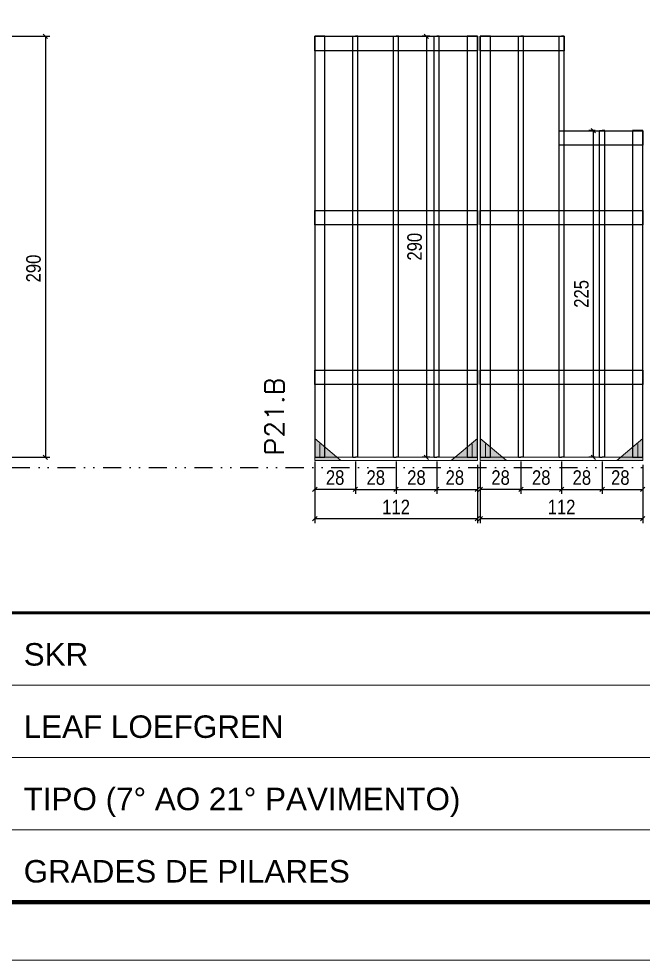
# Model space of a CAD drawing. Extents: x 14400 to 27878, y -21631 to 6985.
# Drawn here: x 15109 to 15539, y 192 to 840 of the extents above; entities that cross this region are included whole.
import ezdxf

# ---------------------------------------------------------------- set-up
doc = ezdxf.new("R2010")
doc.units = 0
for name, pattern in [('CONTINUO', [0]), ('DASHED', [0.75, 0.5, -0.25]), ('DIVIDE2', [0.625, 0.25, -0.125, 0, -0.125, 0, -0.125]), ('HIDDEN', [0.375, 0.25, -0.125])]:
    doc.linetypes.add(name, pattern=pattern)
for name, color, linetype in [('COTA', 241, 'Continuous'), ('Nível', 160, 'Continuous'), ('SARR_2.2x10', 60, 'Continuous'), ('SARR_3.5x7', 81, 'Continuous'), ('SARR_7x7', 40, 'Continuous')]:
    doc.layers.add(name, color=color, linetype=linetype)
for name, color, linetype, lineweight in [('Folhas', 255, 'Continuous', 9), ('Madeira', 126, 'Continuous', 18), ('Sarr 2.2x7', 40, 'Continuous', 9), ('SARRAFO DE PRESSAO', 251, 'DASHED', 9), ('Texto Seção', 7, 'Continuous', 15)]:
    doc.layers.add(name, color=color, linetype=linetype, lineweight=lineweight)
doc.styles.add('ARIAL', font='arial.ttf')
doc.styles.add('COTA TECNICA', font='techl___.ttf', dxfattribs={"height": 10})
doc.styles.add('REGUA-120', font='ROMANS.shx', dxfattribs={"height": 15})
doc.dimstyles.new('PAINEL', dxfattribs={"dimtxt": 10, "dimasz": 3, "dimexe": 3, "dimexo": 3, "dimgap": 3, "dimtad": 1, "dimdec": 1, "dimzin": 12, "dimdsep": 46, "dimtxsty": 'COTA TECNICA', "dimblk1": 'OBLIQUE', "dimblk2": 'OBLIQUE', "dimsah": 1, "dimcen": 0.9, "dimclrd": 4, "dimclre": 4, "dimclrt": 240, "dimadec": 1, "dimazin": 3, "dimtfac": 1, "dimtdec": 1, "dimtmove": 0, "dimatfit": 3, "dimfxl": 1, "dimtolj": 1, "dimtzin": 12, "dimarcsym": 0})

# ---------------------------------------------------------------- blocks, each defined once
blk = doc.blocks.new('9999999999')
at = {"color": 30, "linetype": 'CONTINUO'}
for p, q in [((98564.56, 34379.64), (99583.98, 34379.64)), ((98564.56, 34329.83), (99487.98, 34329.83)), ((98564.56, 34280.02), (99487.98, 34280.02))]:
    blk.add_line(p, q, dxfattribs=at)
at = {"color": 30, "linetype": 'CONTINUO', "const_width": 2}
blk.add_lwpolyline([(99583.98, 34230.21), (99583.98, 34414.45, 0.414214), (99568.98, 34429.45), (98228.98, 34429.45, 0.414214), (98213.98, 34414.45), (98213.98, 34245.21, 0.414214), (98228.98, 34230.21), (99583.98, 34230.21)], format="xyb", dxfattribs=at)
at = {"layer": 'Folhas'}
blk.add_lwpolyline([(98138.98, 34190.21), (99623.98, 34190.21), (99623.98, 35240.21), (98138.98, 35240.21)], close=True, dxfattribs=at)
at = {"layer": 'Folhas', "color": 30, "const_width": 3}
blk.add_lwpolyline([(98213.98, 34230.21), (99583.98, 34230.21), (99583.98, 35200.21), (98213.98, 35200.21)], close=True, dxfattribs=at)
at = {"color": 7, "linetype": 'Continuous', "ltscale": 5, "style": 'ARIAL'}
for s, height, p in [('SKR', 15.483, (98837.68, 34393.13)), ('LEAF LOEFGREN', 15.4829, (98837.68, 34343.32)), ('TIPO (7° AO 21° PAVIMENTO)', 15.4829, (98837.68, 34293.51)), ('GRADES DE PILARES', 15.4829, (98837.68, 34243.7))]:
    blk.add_text(s, height=height, dxfattribs=at).set_placement(p)
blk = doc.blocks.new('_Oblique')
at = {"color": 0, "linetype": 'ByBlock', "lineweight": -2}
blk.add_line((-0.5, -0.5), (0.5, 0.5), dxfattribs=at)
blk = doc.blocks.new('*D6675')
at = {"layer": 'COTA', "color": 4, "lineweight": -2, "transparency": 16777216}
for p, q in [((15082.27, 828.3), (15130.1, 828.3)), ((15127.1, 828.3), (15127.1, 538.33)), ((15082.26, 538.33), (15130.1, 538.33))]:
    blk.add_line(p, q, dxfattribs=at)
at = {"layer": 'Defpoints', "color": 0, "transparency": 16777216}
for p in [(15079.27, 828.3), (15079.26, 538.33), (15127.1, 538.33)]:
    blk.add_point(p, dxfattribs=at)
at = {"layer": 'COTA', "color": 4, "lineweight": -2, "transparency": 16777216, "xscale": 3, "yscale": 3, "zscale": 3}
for p, rotation in [((15127.1, 828.3), 90), ((15127.1, 538.33), 270)]:
    blk.add_blockref('_Oblique', p, dxfattribs=dict(at, rotation=rotation))
at = {"layer": 'COTA', "color": 240, "transparency": 16777216, "insert": (15118.97, 668.3), "char_height": 10, "attachment_point": 5, "rotation": 90, "style": 'COTA TECNICA'}
blk.add_mtext('\\A1;290', dxfattribs=at)
blk = doc.blocks.new('*D6676')
at = {"layer": 'COTA', "color": 4, "lineweight": -2, "transparency": 16777216}
for p, q in [((15426.77, 520.13), (15426.77, 492.96)), ((15538.77, 520.13), (15538.77, 492.96)), ((15538.77, 495.96), (15426.77, 495.96))]:
    blk.add_line(p, q, dxfattribs=at)
at = {"layer": 'Defpoints', "color": 0, "transparency": 16777216}
for p in [(15426.77, 523.13), (15538.77, 523.13), (15426.77, 495.96)]:
    blk.add_point(p, dxfattribs=at)
at = {"layer": 'COTA', "color": 4, "lineweight": -2, "transparency": 16777216, "xscale": 3, "yscale": 3, "zscale": 3, "rotation": 180}
blk.add_blockref('_Oblique', (15426.77, 495.96), dxfattribs=at)
at = {"layer": 'COTA', "color": 4, "lineweight": -2, "transparency": 16777216, "xscale": 3, "yscale": 3, "zscale": 3}
blk.add_blockref('_Oblique', (15538.77, 495.96), dxfattribs=at)
at = {"layer": 'COTA', "color": 240, "transparency": 16777216, "insert": (15482.77, 504.02), "char_height": 10, "attachment_point": 5, "style": 'COTA TECNICA'}
blk.add_mtext('\\A1;112', dxfattribs=at)
blk = doc.blocks.new('*D6677')
at = {"layer": 'COTA', "color": 4, "lineweight": -2, "transparency": 16777216}
for p, q in [((15426.77, 535.33), (15426.77, 513.13)), ((15454.77, 535.33), (15454.77, 513.13)), ((15454.77, 516.13), (15426.77, 516.13))]:
    blk.add_line(p, q, dxfattribs=at)
at = {"layer": 'Defpoints', "color": 0, "transparency": 16777216}
for p in [(15426.77, 538.33), (15454.77, 538.33), (15426.77, 516.13)]:
    blk.add_point(p, dxfattribs=at)
at = {"layer": 'COTA', "color": 4, "lineweight": -2, "transparency": 16777216, "xscale": 3, "yscale": 3, "zscale": 3, "rotation": 180}
blk.add_blockref('_Oblique', (15426.77, 516.13), dxfattribs=at)
at = {"layer": 'COTA', "color": 4, "lineweight": -2, "transparency": 16777216, "xscale": 3, "yscale": 3, "zscale": 3}
blk.add_blockref('_Oblique', (15454.77, 516.13), dxfattribs=at)
at = {"layer": 'COTA', "color": 240, "transparency": 16777216, "insert": (15440.77, 524.23), "char_height": 10, "attachment_point": 5, "style": 'COTA TECNICA'}
blk.add_mtext('\\A1;28', dxfattribs=at)
blk = doc.blocks.new('*D6678')
at = {"layer": 'COTA', "color": 4, "lineweight": -2, "transparency": 16777216}
for p, q in [((15510.77, 535.33), (15510.77, 513.13)), ((15538.77, 533.13), (15538.77, 513.13)), ((15510.77, 516.13), (15538.77, 516.13))]:
    blk.add_line(p, q, dxfattribs=at)
at = {"layer": 'Defpoints', "color": 0, "transparency": 16777216}
for p in [(15510.77, 538.33), (15538.77, 536.13), (15538.77, 516.13)]:
    blk.add_point(p, dxfattribs=at)
at = {"layer": 'COTA', "color": 4, "lineweight": -2, "transparency": 16777216, "xscale": 3, "yscale": 3, "zscale": 3, "rotation": 180}
blk.add_blockref('_Oblique', (15510.77, 516.13), dxfattribs=at)
at = {"layer": 'COTA', "color": 4, "lineweight": -2, "transparency": 16777216, "xscale": 3, "yscale": 3, "zscale": 3}
blk.add_blockref('_Oblique', (15538.77, 516.13), dxfattribs=at)
at = {"layer": 'COTA', "color": 240, "transparency": 16777216, "insert": (15523.27, 524.23), "char_height": 10, "attachment_point": 5, "style": 'COTA TECNICA'}
blk.add_mtext('\\A1;28', dxfattribs=at)
blk = doc.blocks.new('*D6679')
at = {"layer": 'COTA', "color": 4, "lineweight": -2, "transparency": 16777216}
for p, q in [((15454.77, 535.33), (15454.77, 513.13)), ((15482.77, 535.33), (15482.77, 513.13)), ((15454.77, 516.13), (15482.77, 516.13))]:
    blk.add_line(p, q, dxfattribs=at)
at = {"layer": 'Defpoints', "color": 0, "transparency": 16777216}
for p in [(15454.77, 538.33), (15482.77, 538.33), (15482.77, 516.13)]:
    blk.add_point(p, dxfattribs=at)
at = {"layer": 'COTA', "color": 4, "lineweight": -2, "transparency": 16777216, "xscale": 3, "yscale": 3, "zscale": 3, "rotation": 180}
blk.add_blockref('_Oblique', (15454.77, 516.13), dxfattribs=at)
at = {"layer": 'COTA', "color": 4, "lineweight": -2, "transparency": 16777216, "xscale": 3, "yscale": 3, "zscale": 3}
blk.add_blockref('_Oblique', (15482.77, 516.13), dxfattribs=at)
at = {"layer": 'COTA', "color": 240, "transparency": 16777216, "insert": (15468.77, 524.23), "char_height": 10, "attachment_point": 5, "style": 'COTA TECNICA'}
blk.add_mtext('\\A1;28', dxfattribs=at)
blk = doc.blocks.new('*D6680')
at = {"layer": 'COTA', "color": 4, "lineweight": -2, "transparency": 16777216}
for p, q in [((15482.77, 535.33), (15482.77, 513.13)), ((15510.77, 535.33), (15510.77, 513.13)), ((15482.77, 516.13), (15510.77, 516.13))]:
    blk.add_line(p, q, dxfattribs=at)
at = {"layer": 'Defpoints', "color": 0, "transparency": 16777216}
for p in [(15482.77, 538.33), (15510.77, 538.33), (15510.77, 516.13)]:
    blk.add_point(p, dxfattribs=at)
at = {"layer": 'COTA', "color": 4, "lineweight": -2, "transparency": 16777216, "xscale": 3, "yscale": 3, "zscale": 3, "rotation": 180}
blk.add_blockref('_Oblique', (15482.77, 516.13), dxfattribs=at)
at = {"layer": 'COTA', "color": 4, "lineweight": -2, "transparency": 16777216, "xscale": 3, "yscale": 3, "zscale": 3}
blk.add_blockref('_Oblique', (15510.77, 516.13), dxfattribs=at)
at = {"layer": 'COTA', "color": 240, "transparency": 16777216, "insert": (15496.77, 524.23), "char_height": 10, "attachment_point": 5, "style": 'COTA TECNICA'}
blk.add_mtext('\\A1;28', dxfattribs=at)
blk = doc.blocks.new('*D6681')
at = {"layer": 'COTA', "color": 4, "lineweight": -2, "transparency": 16777216}
for p, q in [((15312.77, 520.13), (15312.77, 492.96)), ((15424.77, 520.13), (15424.77, 492.96)), ((15424.77, 495.96), (15312.77, 495.96))]:
    blk.add_line(p, q, dxfattribs=at)
at = {"layer": 'Defpoints', "color": 0, "transparency": 16777216}
for p in [(15312.77, 523.13), (15424.77, 523.13), (15312.77, 495.96)]:
    blk.add_point(p, dxfattribs=at)
at = {"layer": 'COTA', "color": 4, "lineweight": -2, "transparency": 16777216, "xscale": 3, "yscale": 3, "zscale": 3, "rotation": 180}
blk.add_blockref('_Oblique', (15312.77, 495.96), dxfattribs=at)
at = {"layer": 'COTA', "color": 4, "lineweight": -2, "transparency": 16777216, "xscale": 3, "yscale": 3, "zscale": 3}
blk.add_blockref('_Oblique', (15424.77, 495.96), dxfattribs=at)
at = {"layer": 'COTA', "color": 240, "transparency": 16777216, "insert": (15368.77, 504.02), "char_height": 10, "attachment_point": 5, "style": 'COTA TECNICA'}
blk.add_mtext('\\A1;112', dxfattribs=at)
blk = doc.blocks.new('*D6682')
at = {"layer": 'COTA', "color": 4, "lineweight": -2, "transparency": 16777216}
for p, q in [((15312.77, 535.33), (15312.77, 513.13)), ((15340.77, 535.33), (15340.77, 513.13)), ((15340.77, 516.13), (15312.77, 516.13))]:
    blk.add_line(p, q, dxfattribs=at)
at = {"layer": 'Defpoints', "color": 0, "transparency": 16777216}
for p in [(15312.77, 538.33), (15340.77, 538.33), (15312.77, 516.13)]:
    blk.add_point(p, dxfattribs=at)
at = {"layer": 'COTA', "color": 4, "lineweight": -2, "transparency": 16777216, "xscale": 3, "yscale": 3, "zscale": 3, "rotation": 180}
blk.add_blockref('_Oblique', (15312.77, 516.13), dxfattribs=at)
at = {"layer": 'COTA', "color": 4, "lineweight": -2, "transparency": 16777216, "xscale": 3, "yscale": 3, "zscale": 3}
blk.add_blockref('_Oblique', (15340.77, 516.13), dxfattribs=at)
at = {"layer": 'COTA', "color": 240, "transparency": 16777216, "insert": (15326.77, 524.23), "char_height": 10, "attachment_point": 5, "style": 'COTA TECNICA'}
blk.add_mtext('\\A1;28', dxfattribs=at)
blk = doc.blocks.new('*D6683')
at = {"layer": 'COTA', "color": 4, "lineweight": -2, "transparency": 16777216}
for p, q in [((15396.77, 535.33), (15396.77, 513.13)), ((15424.77, 533.13), (15424.77, 513.13)), ((15396.77, 516.13), (15424.77, 516.13))]:
    blk.add_line(p, q, dxfattribs=at)
at = {"layer": 'Defpoints', "color": 0, "transparency": 16777216}
for p in [(15396.77, 538.33), (15424.77, 536.13), (15424.77, 516.13)]:
    blk.add_point(p, dxfattribs=at)
at = {"layer": 'COTA', "color": 4, "lineweight": -2, "transparency": 16777216, "xscale": 3, "yscale": 3, "zscale": 3, "rotation": 180}
blk.add_blockref('_Oblique', (15396.77, 516.13), dxfattribs=at)
at = {"layer": 'COTA', "color": 4, "lineweight": -2, "transparency": 16777216, "xscale": 3, "yscale": 3, "zscale": 3}
blk.add_blockref('_Oblique', (15424.77, 516.13), dxfattribs=at)
at = {"layer": 'COTA', "color": 240, "transparency": 16777216, "insert": (15409.27, 524.23), "char_height": 10, "attachment_point": 5, "style": 'COTA TECNICA'}
blk.add_mtext('\\A1;28', dxfattribs=at)
blk = doc.blocks.new('*D6684')
at = {"layer": 'COTA', "color": 4, "lineweight": -2, "transparency": 16777216}
for p, q in [((15340.77, 535.33), (15340.77, 513.13)), ((15368.77, 535.33), (15368.77, 513.13)), ((15340.77, 516.13), (15368.77, 516.13))]:
    blk.add_line(p, q, dxfattribs=at)
at = {"layer": 'Defpoints', "color": 0, "transparency": 16777216}
for p in [(15340.77, 538.33), (15368.77, 538.33), (15368.77, 516.13)]:
    blk.add_point(p, dxfattribs=at)
at = {"layer": 'COTA', "color": 4, "lineweight": -2, "transparency": 16777216, "xscale": 3, "yscale": 3, "zscale": 3, "rotation": 180}
blk.add_blockref('_Oblique', (15340.77, 516.13), dxfattribs=at)
at = {"layer": 'COTA', "color": 4, "lineweight": -2, "transparency": 16777216, "xscale": 3, "yscale": 3, "zscale": 3}
blk.add_blockref('_Oblique', (15368.77, 516.13), dxfattribs=at)
at = {"layer": 'COTA', "color": 240, "transparency": 16777216, "insert": (15354.77, 524.23), "char_height": 10, "attachment_point": 5, "style": 'COTA TECNICA'}
blk.add_mtext('\\A1;28', dxfattribs=at)
blk = doc.blocks.new('*D6685')
at = {"layer": 'COTA', "color": 4, "lineweight": -2, "transparency": 16777216}
for p, q in [((15368.77, 535.33), (15368.77, 513.13)), ((15396.77, 535.33), (15396.77, 513.13)), ((15368.77, 516.13), (15396.77, 516.13))]:
    blk.add_line(p, q, dxfattribs=at)
at = {"layer": 'Defpoints', "color": 0, "transparency": 16777216}
for p in [(15368.77, 538.33), (15396.77, 538.33), (15396.77, 516.13)]:
    blk.add_point(p, dxfattribs=at)
at = {"layer": 'COTA', "color": 4, "lineweight": -2, "transparency": 16777216, "xscale": 3, "yscale": 3, "zscale": 3, "rotation": 180}
blk.add_blockref('_Oblique', (15368.77, 516.13), dxfattribs=at)
at = {"layer": 'COTA', "color": 4, "lineweight": -2, "transparency": 16777216, "xscale": 3, "yscale": 3, "zscale": 3}
blk.add_blockref('_Oblique', (15396.77, 516.13), dxfattribs=at)
at = {"layer": 'COTA', "color": 240, "transparency": 16777216, "insert": (15382.77, 524.23), "char_height": 10, "attachment_point": 5, "style": 'COTA TECNICA'}
blk.add_mtext('\\A1;28', dxfattribs=at)
blk = doc.blocks.new('*D6659')
at = {"layer": 'COTA', "color": 4, "lineweight": -2, "transparency": 16777216}
for p, q in [((15392.02, 828.3), (15386.69, 828.3)), ((15389.69, 828.3), (15389.69, 538.33)), ((15392.02, 538.33), (15386.69, 538.33))]:
    blk.add_line(p, q, dxfattribs=at)
at = {"layer": 'Defpoints', "color": 0, "transparency": 16777216}
for p in [(15395.02, 828.3), (15389.69, 538.33), (15395.02, 538.33)]:
    blk.add_point(p, dxfattribs=at)
at = {"layer": 'COTA', "color": 4, "lineweight": -2, "transparency": 16777216, "xscale": 3, "yscale": 3, "zscale": 3}
for p, rotation in [((15389.69, 828.3), 90), ((15389.69, 538.33), 270)]:
    blk.add_blockref('_Oblique', p, dxfattribs=dict(at, rotation=rotation))
at = {"layer": 'COTA', "color": 240, "transparency": 16777216, "insert": (15381.55, 683.32), "char_height": 10, "attachment_point": 5, "rotation": 90, "style": 'COTA TECNICA'}
blk.add_mtext('\\A1;290', dxfattribs=at)
blk = doc.blocks.new('*D6660')
at = {"layer": 'COTA', "color": 4, "lineweight": -2, "transparency": 16777216}
for p, q in [((15506.02, 763.3), (15501.6, 763.3)), ((15504.6, 763.3), (15504.6, 538.33)), ((15506.02, 538.33), (15501.6, 538.33))]:
    blk.add_line(p, q, dxfattribs=at)
at = {"layer": 'Defpoints', "color": 0, "transparency": 16777216}
for p in [(15509.02, 763.3), (15504.6, 538.33), (15509.02, 538.33)]:
    blk.add_point(p, dxfattribs=at)
at = {"layer": 'COTA', "color": 4, "lineweight": -2, "transparency": 16777216, "xscale": 3, "yscale": 3, "zscale": 3}
for p, rotation in [((15504.6, 763.3), 90), ((15504.6, 538.33), 270)]:
    blk.add_blockref('_Oblique', p, dxfattribs=dict(at, rotation=rotation))
at = {"layer": 'COTA', "color": 240, "transparency": 16777216, "insert": (15496.49, 650.82), "char_height": 10, "attachment_point": 5, "rotation": 90, "style": 'COTA TECNICA'}
blk.add_mtext('\\A1;225', dxfattribs=at)

msp = doc.modelspace()

# ---------------------------------------------------------------- hatches: boundary and pattern name
at = {"layer": 'Madeira'}
h = msp.add_hatch(color=252, dxfattribs=at)
h.dxf.hatch_style = 2
h.paths.add_polyline_path([(15312.77, 551.13), (15312.77, 536.13), (15330.77, 536.13)])
h = msp.add_hatch(color=252, dxfattribs=at)
h.dxf.hatch_style = 2
h.paths.add_polyline_path([(15424.77, 551.13), (15424.77, 536.13), (15406.77, 536.13)])
h = msp.add_hatch(color=252, dxfattribs=at)
h.dxf.hatch_style = 2
h.paths.add_polyline_path([(15426.77, 551.13), (15426.77, 536.13), (15444.77, 536.13)])
h = msp.add_hatch(color=252, dxfattribs=at)
h.dxf.hatch_style = 2
h.paths.add_polyline_path([(15538.77, 551.13), (15538.77, 536.13), (15520.77, 536.13)])

# ---------------------------------------------------------------- linework, layer by layer
at = {"layer": 'Madeira', "color": 1, "linetype": 'HIDDEN'}
for p, q in [((15316.27, 547.63), (15316.27, 538.33)), ((15316.27, 547.63), (15316.27, 538.33)), ((15421.27, 547.63), (15421.27, 538.33)), ((15421.27, 547.63), (15421.27, 538.33)), ((15430.27, 547.63), (15430.27, 538.33)), ((15430.27, 547.63), (15430.27, 538.33)), ((15535.27, 547.63), (15535.27, 538.33)), ((15535.27, 547.63), (15535.27, 538.33)), ((15322.61, 538.33), (15312.77, 538.33)), ((15322.61, 538.33), (15312.77, 538.33)), ((15328.57, 538.33), (15312.77, 538.33)), ((15319.77, 544.13), (15319.77, 538.33)), ((15408.97, 538.33), (15424.77, 538.33)), ((15414.94, 538.33), (15424.77, 538.33)), ((15414.94, 538.33), (15424.77, 538.33)), ((15436.61, 538.33), (15426.77, 538.33)), ((15436.61, 538.33), (15426.77, 538.33)), ((15442.57, 538.33), (15426.77, 538.33)), ((15433.77, 544.13), (15433.77, 538.33)), ((15522.97, 538.33), (15538.77, 538.33)), ((15528.94, 538.33), (15538.77, 538.33)), ((15528.94, 538.33), (15538.77, 538.33))]:
    msp.add_line(p, q, dxfattribs=at)
at = {"layer": 'Madeira'}
for p, q in [((15312.77, 538.33), (15312.77, 536.13)), ((15312.77, 538.33), (15312.77, 536.13)), ((15312.77, 538.33), (15312.77, 536.13)), ((15426.77, 538.33), (15426.77, 536.13)), ((15426.77, 538.33), (15426.77, 536.13)), ((15426.77, 538.33), (15426.77, 536.13))]:
    msp.add_line(p, q, dxfattribs=at)
at = {"layer": 'Madeira', "color": 0}
for points in [[(15312.77, 551.13), (15312.77, 536.13), (15330.77, 536.13), (15312.77, 551.13)], [(15424.77, 551.13), (15424.77, 536.13), (15406.77, 536.13), (15424.77, 551.13)], [(15426.77, 551.13), (15426.77, 536.13), (15444.77, 536.13), (15426.77, 551.13)], [(15538.77, 551.13), (15538.77, 536.13), (15520.77, 536.13), (15538.77, 551.13)]]:
    msp.add_lwpolyline(points, dxfattribs=at)
at = {"layer": 'Nível', "color": 4, "linetype": 'DIVIDE2', "ltscale": 50}
msp.add_line((14474.97, 531.13), (15844.97, 531.13), dxfattribs=at)
at = {"layer": 'Sarr 2.2x7'}
for points in [[(15424.77, 538.33), (15312.77, 538.33), (15312.77, 536.13), (15424.77, 536.13)], [(15538.77, 538.33), (15426.77, 538.33), (15426.77, 536.13), (15538.77, 536.13)]]:
    msp.add_lwpolyline(points, close=True, dxfattribs=at)
at = {"layer": 'SARR_2.2x10'}
for points in [[(15312.77, 828.33), (15424.77, 828.33), (15424.77, 818.33), (15312.77, 818.33)], [(15426.77, 828.33), (15484.52, 828.33), (15484.52, 818.33), (15426.77, 818.33)], [(15481.02, 763.23), (15538.77, 763.23), (15538.77, 753.23), (15481.02, 753.23)], [(15312.77, 708.3), (15424.77, 708.3), (15424.77, 698.3), (15312.77, 698.3)], [(15426.77, 708.3), (15538.77, 708.3), (15538.77, 698.3), (15426.77, 698.3)], [(15312.77, 598.3), (15424.77, 598.3), (15424.77, 588.3), (15312.77, 588.3)], [(15426.77, 598.3), (15538.77, 598.3), (15538.77, 588.3), (15426.77, 588.3)]]:
    msp.add_lwpolyline(points, close=True, dxfattribs=at)
at = {"layer": 'SARR_3.5x7'}
for p, q in [((15339.02, 538.33), (15339.02, 828.33)), ((15339.02, 828.33), (15340.77, 828.33)), ((15342.52, 828.33), (15340.77, 828.33)), ((15342.52, 538.33), (15342.52, 828.33)), ((15367.02, 538.33), (15367.02, 828.3)), ((15367.02, 828.3), (15368.77, 828.3)), ((15370.52, 828.3), (15368.77, 828.3)), ((15370.52, 538.33), (15370.52, 828.3)), ((15395.02, 538.33), (15395.02, 828.3)), ((15395.02, 828.3), (15396.77, 828.3)), ((15398.52, 828.3), (15396.77, 828.3)), ((15398.52, 538.33), (15398.52, 828.3)), ((15453.02, 538.33), (15453.02, 828.3)), ((15453.02, 828.3), (15454.77, 828.3)), ((15456.52, 828.3), (15454.77, 828.3)), ((15456.52, 538.33), (15456.52, 828.3)), ((15481.02, 538.33), (15481.02, 828.3)), ((15481.02, 828.3), (15482.77, 828.3)), ((15484.52, 828.3), (15482.77, 828.3)), ((15484.52, 538.33), (15484.52, 828.3)), ((15509.02, 538.33), (15509.02, 763.3)), ((15509.02, 763.3), (15510.77, 763.3)), ((15512.52, 763.3), (15510.77, 763.3)), ((15512.52, 538.33), (15512.52, 763.3)), ((15339.02, 538.33), (15340.77, 538.33)), ((15342.52, 538.33), (15340.77, 538.33)), ((15367.02, 538.33), (15368.77, 538.33)), ((15370.52, 538.33), (15368.77, 538.33)), ((15395.02, 538.33), (15396.77, 538.33)), ((15398.52, 538.33), (15396.77, 538.33)), ((15453.02, 538.33), (15454.77, 538.33)), ((15456.52, 538.33), (15454.77, 538.33)), ((15481.02, 538.33), (15482.77, 538.33)), ((15484.52, 538.33), (15482.77, 538.33)), ((15509.02, 538.33), (15510.77, 538.33)), ((15512.52, 538.33), (15510.77, 538.33))]:
    msp.add_line(p, q, dxfattribs=at)
at = {"layer": 'SARR_7x7'}
for points in [[(15312.77, 538.33), (15319.77, 538.33), (15319.77, 828.33), (15312.77, 828.33)], [(15417.77, 538.33), (15424.77, 538.33), (15424.77, 828.3), (15417.77, 828.3)], [(15426.77, 538.33), (15433.77, 538.33), (15433.77, 828.3), (15426.77, 828.3)], [(15531.77, 538.33), (15538.77, 538.33), (15538.77, 763.3), (15531.77, 763.3)]]:
    msp.add_lwpolyline(points, close=True, dxfattribs=at)

# ---------------------------------------------------------------- block references
at = {"layer": 'SARRAFO DE PRESSAO', "color": 6, "linetype": 'ByBlock'}
msp.add_blockref('9999999999', (-83725.51, -33998.35), dxfattribs=at)

# ---------------------------------------------------------------- texts
at = {"layer": 'Texto Seção', "style": 'REGUA-120', "width": 1.05}
msp.add_text('P21.B', height=13, rotation=90, dxfattribs=at).set_placement((15291.48, 539.43))

# ---------------------------------------------------------------- dimensions: what is measured, and where the dimension line sits
at = {"layer": 'COTA'}
dim = msp.add_linear_dim(base=(15127.1, 538.33), p1=(15079.27, 828.3), p2=(15079.26, 538.33), angle=90, dimstyle='PAINEL', override={"dimtmove": 1}, dxfattribs=at)
dim.commit()
dim.dimension.update_dxf_attribs({"geometry": '*D6675', "text_midpoint": (15127.1, 668.3), "dimtype": 160})
for base, p1, p2, angle, picture, middle in [((15389.69, 538.33), (15395.02, 828.3), (15395.02, 538.33), 90, '*D6659', (15381.55, 683.32)), ((15504.6, 538.33), (15509.02, 763.3), (15509.02, 538.33), 90, '*D6660', (15496.49, 650.82)), ((15312.77, 516.13), (15340.77, 538.33), (15312.77, 538.33), 180, '*D6682', (15326.77, 524.23)), ((15426.77, 516.13), (15454.77, 538.33), (15426.77, 538.33), 180, '*D6677', (15440.77, 524.23)), ((15312.77, 495.96), (15424.77, 523.13), (15312.77, 523.13), 180, '*D6681', (15368.77, 504.02)), ((15426.77, 495.96), (15538.77, 523.13), (15426.77, 523.13), 180, '*D6676', (15482.77, 504.02))]:
    dim = msp.add_linear_dim(base=base, p1=p1, p2=p2, angle=angle, dimstyle='PAINEL', override={"dimtmove": 1}, dxfattribs=at)
    dim.commit()
    dim.dimension.update_dxf_attribs({"geometry": picture, "text_midpoint": middle})
for base, p1, p2, picture, middle in [((15368.77, 516.13), (15340.77, 538.33), (15368.77, 538.33), '*D6684', (15354.77, 524.23)), ((15396.77, 516.13), (15368.77, 538.33), (15396.77, 538.33), '*D6685', (15382.77, 524.23)), ((15482.77, 516.13), (15454.77, 538.33), (15482.77, 538.33), '*D6679', (15468.77, 524.23)), ((15510.77, 516.13), (15482.77, 538.33), (15510.77, 538.33), '*D6680', (15496.77, 524.23))]:
    dim = msp.add_linear_dim(base=base, p1=p1, p2=p2, dimstyle='PAINEL', override={"dimtmove": 1}, dxfattribs=at)
    dim.commit()
    dim.dimension.update_dxf_attribs({"geometry": picture, "text_midpoint": middle})
for base, p1, p2, picture, middle in [((15424.77, 516.13), (15396.77, 538.33), (15424.77, 536.13), '*D6683', (15409.27, 516.13)), ((15538.77, 516.13), (15510.77, 538.33), (15538.77, 536.13), '*D6678', (15523.27, 516.13))]:
    dim = msp.add_linear_dim(base=base, p1=p1, p2=p2, dimstyle='PAINEL', override={"dimtmove": 1}, dxfattribs=at)
    dim.commit()
    dim.dimension.update_dxf_attribs({"geometry": picture, "text_midpoint": middle, "dimtype": 160})

doc.saveas('drawing.dxf')
